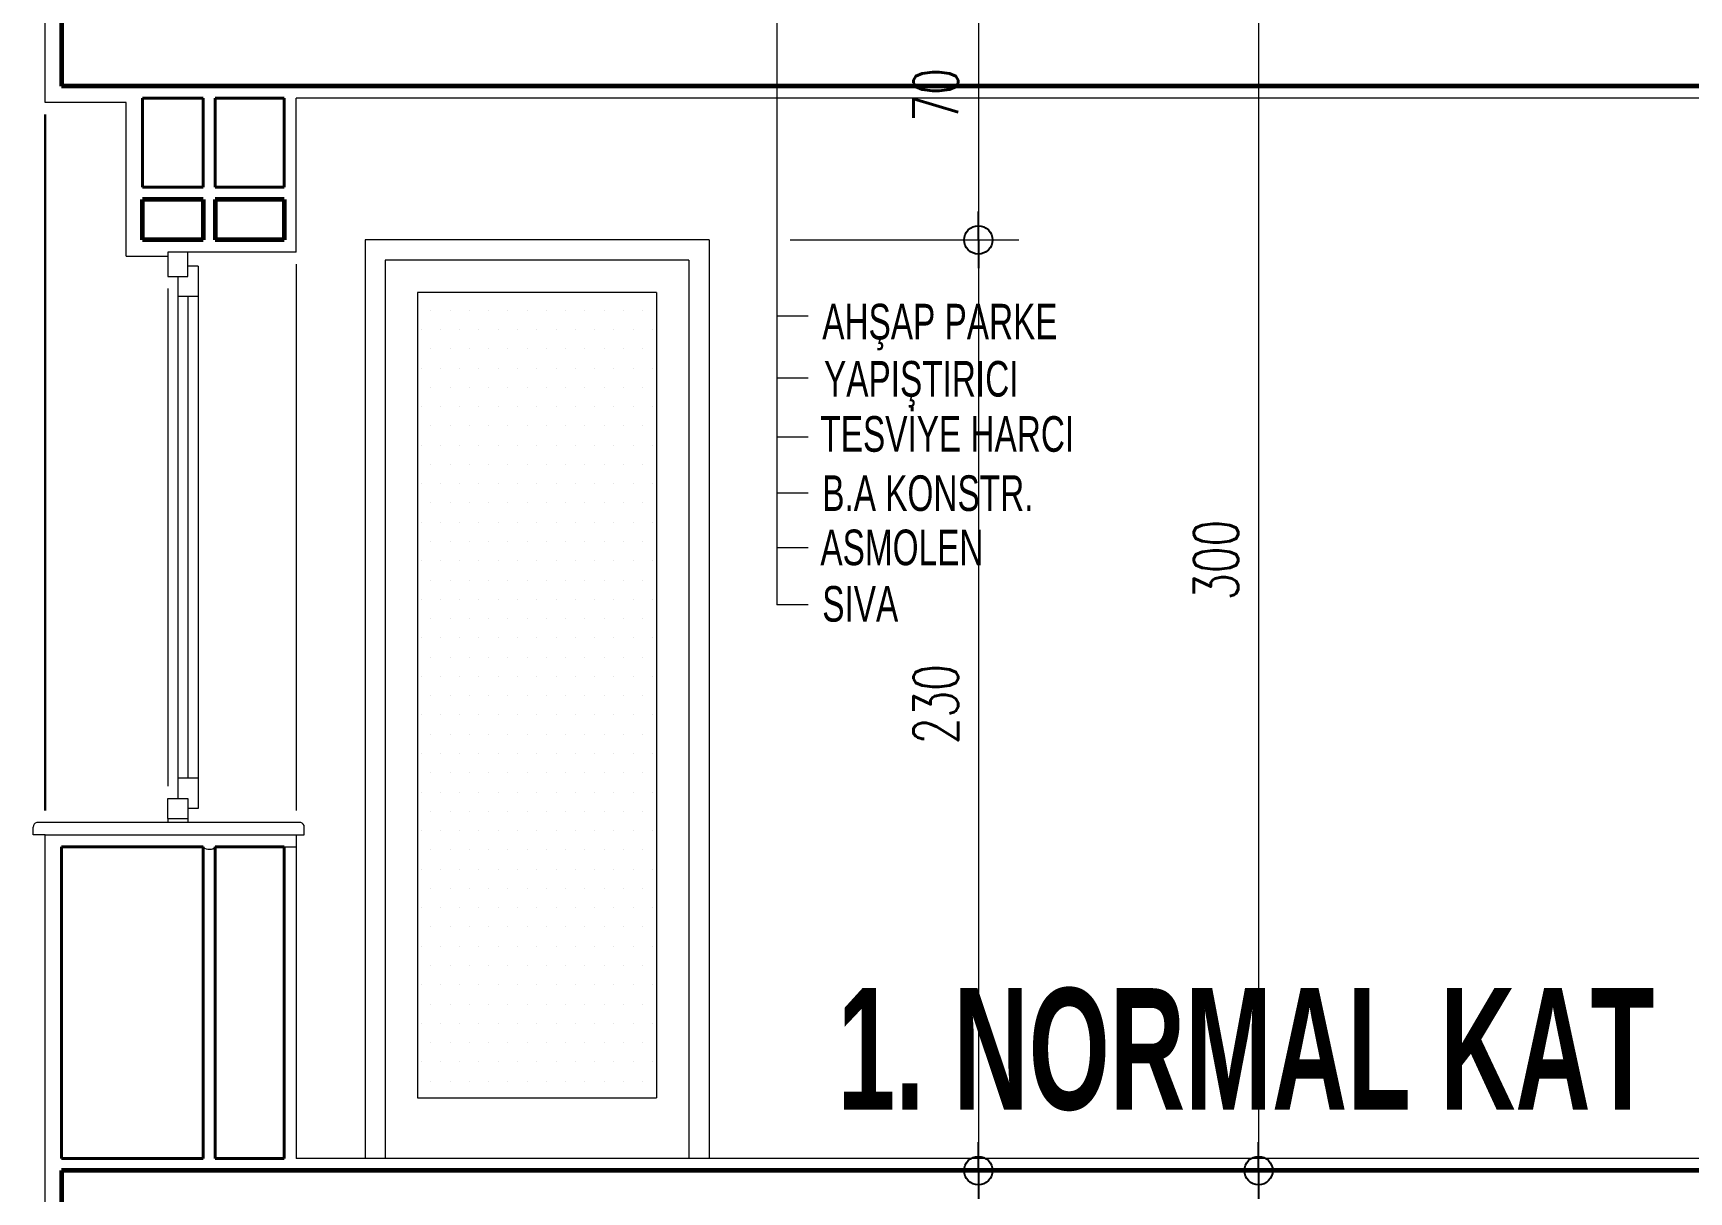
# Model space of a CAD drawing. Header units: millimetres. Extents: x 2016.56 to 2021.8, y 13721.83 to 13722.48.
# Drawn here: x 2018.8782 to 2018.96, y 13722.0439 to 13722.1012 of the extents above; entities that cross this region are included whole.
import ezdxf

# ---------------------------------------------------------------- set-up
doc = ezdxf.new("R2010")
doc.units = ezdxf.units.MM
doc.layers.get('0').update_dxf_attribs({"lineweight": 20})
for name, color, linetype, lineweight in [('0.3', 150, 'Continuous', 30), ('DH', 7, 'Continuous', 20), ('DIMV', 7, 'Continuous', 20), ('DUVAR', 4, 'Continuous', 40), ('kolon', 5, 'Continuous', 60), ('PENCERE', 3, 'Continuous', 13), ('SIVA', 7, 'Continuous', 20), ('TEXT', 7, 'Continuous', 20)]:
    doc.layers.add(name, color=color, linetype=linetype, lineweight=lineweight)
doc.styles.get("Standard").update_dxf_attribs({"font": 'txt.shx', "width": 0.7, "height": 11})
doc.styles.add('style1', font='swisscbo.ttf', dxfattribs={"width": 0.75, "height": 11})
doc.styles.add('style3', font='GOTHIC.TTF', dxfattribs={"width": 0.7, "height": 11})

msp = doc.modelspace()

# ---------------------------------------------------------------- linework, layer by layer
for p, q in [((2018.878771023997, 13722.09773762157), (2018.878771023997, 13722.12153762157)), ((2018.963971023997, 13722.09793762157), (2018.891171023997, 13722.09793762157)), ((2018.891171023997, 13722.09033762157), (2018.891171023997, 13722.09033762157)), ((2018.894571023998, 13722.09093762157), (2018.894571023998, 13722.04553762157)), ((2018.911571023997, 13722.09093762157), (2018.894571023998, 13722.09093762157)), ((2018.911571023997, 13722.09093762157), (2018.911571023997, 13722.04553762157)), ((2018.895571023997, 13722.08993762157), (2018.895571023997, 13722.04553762157)), ((2018.910571023997, 13722.08993762157), (2018.895571023997, 13722.08993762157)), ((2018.910571023997, 13722.08993762157), (2018.910571023997, 13722.04553762157)), ((2018.908971023998, 13722.08833762157), (2018.897171023998, 13722.08833762157)), ((2018.897171023998, 13722.08833762157), (2018.897171023998, 13722.04853762157)), ((2018.908971023998, 13722.08833762157), (2018.908971023998, 13722.04853762157)), ((2018.897820029615, 13722.08746182514), (2018.897820029615, 13722.08746182514)), ((2018.898772529615, 13722.08746182514), (2018.898772529615, 13722.08746182514)), ((2018.899725029615, 13722.08746182514), (2018.899725029615, 13722.08746182514)), ((2018.900677529615, 13722.08746182514), (2018.900677529615, 13722.08746182514)), ((2018.901630029615, 13722.08746182514), (2018.901630029615, 13722.08746182514)), ((2018.902582529615, 13722.08746182514), (2018.902582529615, 13722.08746182514)), ((2018.903535029615, 13722.08746182514), (2018.903535029615, 13722.08746182514)), ((2018.904487529615, 13722.08746182514), (2018.904487529615, 13722.08746182514)), ((2018.905440029615, 13722.08746182514), (2018.905440029615, 13722.08746182514)), ((2018.906392529615, 13722.08746182514), (2018.906392529615, 13722.08746182514)), ((2018.907345029615, 13722.08746182514), (2018.907345029615, 13722.08746182514)), ((2018.908297529615, 13722.08746182514), (2018.908297529615, 13722.08746182514)), ((2018.897343779615, 13722.08650932514), (2018.897343779615, 13722.08650932514)), ((2018.898296279615, 13722.08650932514), (2018.898296279615, 13722.08650932514)), ((2018.899248779615, 13722.08650932514), (2018.899248779615, 13722.08650932514)), ((2018.900201279615, 13722.08650932514), (2018.900201279615, 13722.08650932514)), ((2018.901153779615, 13722.08650932514), (2018.901153779615, 13722.08650932514)), ((2018.902106279615, 13722.08650932514), (2018.902106279615, 13722.08650932514)), ((2018.903058779615, 13722.08650932514), (2018.903058779615, 13722.08650932514)), ((2018.904011279615, 13722.08650932514), (2018.904011279615, 13722.08650932514)), ((2018.904963779615, 13722.08650932514), (2018.904963779615, 13722.08650932514)), ((2018.905916279615, 13722.08650932514), (2018.905916279615, 13722.08650932514)), ((2018.906868779615, 13722.08650932514), (2018.906868779615, 13722.08650932514)), ((2018.907821279615, 13722.08650932514), (2018.907821279615, 13722.08650932514)), ((2018.908773779615, 13722.08650932514), (2018.908773779615, 13722.08650932514)), ((2018.897820029615, 13722.08555682514), (2018.897820029615, 13722.08555682514)), ((2018.898772529615, 13722.08555682514), (2018.898772529615, 13722.08555682514)), ((2018.899725029615, 13722.08555682514), (2018.899725029615, 13722.08555682514)), ((2018.900677529615, 13722.08555682514), (2018.900677529615, 13722.08555682514)), ((2018.901630029615, 13722.08555682514), (2018.901630029615, 13722.08555682514)), ((2018.902582529615, 13722.08555682514), (2018.902582529615, 13722.08555682514)), ((2018.903535029615, 13722.08555682514), (2018.903535029615, 13722.08555682514)), ((2018.904487529615, 13722.08555682514), (2018.904487529615, 13722.08555682514)), ((2018.905440029615, 13722.08555682514), (2018.905440029615, 13722.08555682514)), ((2018.906392529615, 13722.08555682514), (2018.906392529615, 13722.08555682514)), ((2018.907345029615, 13722.08555682514), (2018.907345029615, 13722.08555682514)), ((2018.908297529615, 13722.08555682514), (2018.908297529615, 13722.08555682514)), ((2018.897343779615, 13722.08460432514), (2018.897343779615, 13722.08460432514)), ((2018.898296279615, 13722.08460432514), (2018.898296279615, 13722.08460432514)), ((2018.899248779615, 13722.08460432514), (2018.899248779615, 13722.08460432514)), ((2018.900201279615, 13722.08460432514), (2018.900201279615, 13722.08460432514)), ((2018.901153779615, 13722.08460432514), (2018.901153779615, 13722.08460432514)), ((2018.902106279615, 13722.08460432514), (2018.902106279615, 13722.08460432514)), ((2018.903058779615, 13722.08460432514), (2018.903058779615, 13722.08460432514)), ((2018.904011279615, 13722.08460432514), (2018.904011279615, 13722.08460432514)), ((2018.904963779615, 13722.08460432514), (2018.904963779615, 13722.08460432514)), ((2018.905916279615, 13722.08460432514), (2018.905916279615, 13722.08460432514)), ((2018.906868779615, 13722.08460432514), (2018.906868779615, 13722.08460432514)), ((2018.907821279615, 13722.08460432514), (2018.907821279615, 13722.08460432514)), ((2018.908773779615, 13722.08460432514), (2018.908773779615, 13722.08460432514)), ((2018.897820029615, 13722.08365182514), (2018.897820029615, 13722.08365182514)), ((2018.898772529615, 13722.08365182514), (2018.898772529615, 13722.08365182514)), ((2018.899725029615, 13722.08365182514), (2018.899725029615, 13722.08365182514)), ((2018.900677529615, 13722.08365182514), (2018.900677529615, 13722.08365182514)), ((2018.901630029615, 13722.08365182514), (2018.901630029615, 13722.08365182514)), ((2018.902582529615, 13722.08365182514), (2018.902582529615, 13722.08365182514)), ((2018.903535029615, 13722.08365182514), (2018.903535029615, 13722.08365182514)), ((2018.904487529615, 13722.08365182514), (2018.904487529615, 13722.08365182514)), ((2018.905440029615, 13722.08365182514), (2018.905440029615, 13722.08365182514)), ((2018.906392529615, 13722.08365182514), (2018.906392529615, 13722.08365182514)), ((2018.907345029615, 13722.08365182514), (2018.907345029615, 13722.08365182514)), ((2018.908297529615, 13722.08365182514), (2018.908297529615, 13722.08365182514)), ((2018.897343779615, 13722.08269932514), (2018.897343779615, 13722.08269932514)), ((2018.898296279615, 13722.08269932514), (2018.898296279615, 13722.08269932514)), ((2018.899248779615, 13722.08269932514), (2018.899248779615, 13722.08269932514)), ((2018.900201279615, 13722.08269932514), (2018.900201279615, 13722.08269932514)), ((2018.901153779615, 13722.08269932514), (2018.901153779615, 13722.08269932514)), ((2018.902106279615, 13722.08269932514), (2018.902106279615, 13722.08269932514)), ((2018.903058779615, 13722.08269932514), (2018.903058779615, 13722.08269932514)), ((2018.904011279615, 13722.08269932514), (2018.904011279615, 13722.08269932514)), ((2018.904963779615, 13722.08269932514), (2018.904963779615, 13722.08269932514)), ((2018.905916279615, 13722.08269932514), (2018.905916279615, 13722.08269932514)), ((2018.906868779615, 13722.08269932514), (2018.906868779615, 13722.08269932514)), ((2018.907821279615, 13722.08269932514), (2018.907821279615, 13722.08269932514)), ((2018.908773779615, 13722.08269932514), (2018.908773779615, 13722.08269932514)), ((2018.897820029615, 13722.08174682514), (2018.897820029615, 13722.08174682514)), ((2018.898772529615, 13722.08174682514), (2018.898772529615, 13722.08174682514)), ((2018.899725029615, 13722.08174682514), (2018.899725029615, 13722.08174682514)), ((2018.900677529615, 13722.08174682514), (2018.900677529615, 13722.08174682514)), ((2018.901630029615, 13722.08174682514), (2018.901630029615, 13722.08174682514)), ((2018.902582529615, 13722.08174682514), (2018.902582529615, 13722.08174682514)), ((2018.903535029615, 13722.08174682514), (2018.903535029615, 13722.08174682514)), ((2018.904487529615, 13722.08174682514), (2018.904487529615, 13722.08174682514)), ((2018.905440029615, 13722.08174682514), (2018.905440029615, 13722.08174682514)), ((2018.906392529615, 13722.08174682514), (2018.906392529615, 13722.08174682514)), ((2018.907345029615, 13722.08174682514), (2018.907345029615, 13722.08174682514)), ((2018.908297529615, 13722.08174682514), (2018.908297529615, 13722.08174682514)), ((2018.897343779615, 13722.08079432514), (2018.897343779615, 13722.08079432514)), ((2018.898296279615, 13722.08079432514), (2018.898296279615, 13722.08079432514)), ((2018.899248779615, 13722.08079432514), (2018.899248779615, 13722.08079432514)), ((2018.900201279615, 13722.08079432514), (2018.900201279615, 13722.08079432514)), ((2018.901153779615, 13722.08079432514), (2018.901153779615, 13722.08079432514)), ((2018.902106279615, 13722.08079432514), (2018.902106279615, 13722.08079432514)), ((2018.903058779615, 13722.08079432514), (2018.903058779615, 13722.08079432514)), ((2018.904011279615, 13722.08079432514), (2018.904011279615, 13722.08079432514)), ((2018.904963779615, 13722.08079432514), (2018.904963779615, 13722.08079432514)), ((2018.905916279615, 13722.08079432514), (2018.905916279615, 13722.08079432514)), ((2018.906868779615, 13722.08079432514), (2018.906868779615, 13722.08079432514)), ((2018.907821279615, 13722.08079432514), (2018.907821279615, 13722.08079432514)), ((2018.908773779615, 13722.08079432514), (2018.908773779615, 13722.08079432514)), ((2018.897820029615, 13722.07984182514), (2018.897820029615, 13722.07984182514)), ((2018.898772529615, 13722.07984182514), (2018.898772529615, 13722.07984182514)), ((2018.899725029615, 13722.07984182514), (2018.899725029615, 13722.07984182514)), ((2018.900677529615, 13722.07984182514), (2018.900677529615, 13722.07984182514)), ((2018.901630029615, 13722.07984182514), (2018.901630029615, 13722.07984182514)), ((2018.902582529615, 13722.07984182514), (2018.902582529615, 13722.07984182514)), ((2018.903535029615, 13722.07984182514), (2018.903535029615, 13722.07984182514)), ((2018.904487529615, 13722.07984182514), (2018.904487529615, 13722.07984182514)), ((2018.905440029615, 13722.07984182514), (2018.905440029615, 13722.07984182514)), ((2018.906392529615, 13722.07984182514), (2018.906392529615, 13722.07984182514)), ((2018.907345029615, 13722.07984182514), (2018.907345029615, 13722.07984182514)), ((2018.908297529615, 13722.07984182514), (2018.908297529615, 13722.07984182514)), ((2018.897343779615, 13722.07888932514), (2018.897343779615, 13722.07888932514)), ((2018.898296279615, 13722.07888932514), (2018.898296279615, 13722.07888932514)), ((2018.899248779615, 13722.07888932514), (2018.899248779615, 13722.07888932514)), ((2018.900201279615, 13722.07888932514), (2018.900201279615, 13722.07888932514)), ((2018.901153779615, 13722.07888932514), (2018.901153779615, 13722.07888932514)), ((2018.902106279615, 13722.07888932514), (2018.902106279615, 13722.07888932514)), ((2018.903058779615, 13722.07888932514), (2018.903058779615, 13722.07888932514)), ((2018.904011279615, 13722.07888932514), (2018.904011279615, 13722.07888932514)), ((2018.904963779615, 13722.07888932514), (2018.904963779615, 13722.07888932514)), ((2018.905916279615, 13722.07888932514), (2018.905916279615, 13722.07888932514)), ((2018.906868779615, 13722.07888932514), (2018.906868779615, 13722.07888932514)), ((2018.907821279615, 13722.07888932514), (2018.907821279615, 13722.07888932514)), ((2018.908773779615, 13722.07888932514), (2018.908773779615, 13722.07888932514)), ((2018.897820029615, 13722.07793682514), (2018.897820029615, 13722.07793682514)), ((2018.898772529615, 13722.07793682514), (2018.898772529615, 13722.07793682514)), ((2018.899725029615, 13722.07793682514), (2018.899725029615, 13722.07793682514)), ((2018.900677529615, 13722.07793682514), (2018.900677529615, 13722.07793682514)), ((2018.901630029615, 13722.07793682514), (2018.901630029615, 13722.07793682514)), ((2018.902582529615, 13722.07793682514), (2018.902582529615, 13722.07793682514)), ((2018.903535029615, 13722.07793682514), (2018.903535029615, 13722.07793682514)), ((2018.904487529615, 13722.07793682514), (2018.904487529615, 13722.07793682514)), ((2018.905440029615, 13722.07793682514), (2018.905440029615, 13722.07793682514)), ((2018.906392529615, 13722.07793682514), (2018.906392529615, 13722.07793682514)), ((2018.907345029615, 13722.07793682514), (2018.907345029615, 13722.07793682514)), ((2018.908297529615, 13722.07793682514), (2018.908297529615, 13722.07793682514)), ((2018.897343779615, 13722.07698432514), (2018.897343779615, 13722.07698432514)), ((2018.898296279615, 13722.07698432514), (2018.898296279615, 13722.07698432514)), ((2018.899248779615, 13722.07698432514), (2018.899248779615, 13722.07698432514)), ((2018.900201279615, 13722.07698432514), (2018.900201279615, 13722.07698432514)), ((2018.901153779615, 13722.07698432514), (2018.901153779615, 13722.07698432514)), ((2018.902106279615, 13722.07698432514), (2018.902106279615, 13722.07698432514)), ((2018.903058779615, 13722.07698432514), (2018.903058779615, 13722.07698432514)), ((2018.904011279615, 13722.07698432514), (2018.904011279615, 13722.07698432514)), ((2018.904963779615, 13722.07698432514), (2018.904963779615, 13722.07698432514)), ((2018.905916279615, 13722.07698432514), (2018.905916279615, 13722.07698432514)), ((2018.906868779615, 13722.07698432514), (2018.906868779615, 13722.07698432514)), ((2018.907821279615, 13722.07698432514), (2018.907821279615, 13722.07698432514)), ((2018.908773779615, 13722.07698432514), (2018.908773779615, 13722.07698432514)), ((2018.897820029615, 13722.07603182514), (2018.897820029615, 13722.07603182514)), ((2018.898772529615, 13722.07603182514), (2018.898772529615, 13722.07603182514)), ((2018.899725029615, 13722.07603182514), (2018.899725029615, 13722.07603182514)), ((2018.900677529615, 13722.07603182514), (2018.900677529615, 13722.07603182514)), ((2018.901630029615, 13722.07603182514), (2018.901630029615, 13722.07603182514)), ((2018.902582529615, 13722.07603182514), (2018.902582529615, 13722.07603182514)), ((2018.903535029615, 13722.07603182514), (2018.903535029615, 13722.07603182514)), ((2018.904487529615, 13722.07603182514), (2018.904487529615, 13722.07603182514)), ((2018.905440029615, 13722.07603182514), (2018.905440029615, 13722.07603182514)), ((2018.906392529615, 13722.07603182514), (2018.906392529615, 13722.07603182514)), ((2018.907345029615, 13722.07603182514), (2018.907345029615, 13722.07603182514)), ((2018.908297529615, 13722.07603182514), (2018.908297529615, 13722.07603182514)), ((2018.897343779615, 13722.07507932514), (2018.897343779615, 13722.07507932514)), ((2018.898296279615, 13722.07507932514), (2018.898296279615, 13722.07507932514)), ((2018.899248779615, 13722.07507932514), (2018.899248779615, 13722.07507932514)), ((2018.900201279615, 13722.07507932514), (2018.900201279615, 13722.07507932514)), ((2018.901153779615, 13722.07507932514), (2018.901153779615, 13722.07507932514)), ((2018.902106279615, 13722.07507932514), (2018.902106279615, 13722.07507932514)), ((2018.903058779615, 13722.07507932514), (2018.903058779615, 13722.07507932514)), ((2018.904011279615, 13722.07507932514), (2018.904011279615, 13722.07507932514)), ((2018.904963779615, 13722.07507932514), (2018.904963779615, 13722.07507932514)), ((2018.905916279615, 13722.07507932514), (2018.905916279615, 13722.07507932514)), ((2018.906868779615, 13722.07507932514), (2018.906868779615, 13722.07507932514)), ((2018.907821279615, 13722.07507932514), (2018.907821279615, 13722.07507932514)), ((2018.908773779615, 13722.07507932514), (2018.908773779615, 13722.07507932514)), ((2018.897820029615, 13722.07412682514), (2018.897820029615, 13722.07412682514)), ((2018.898772529615, 13722.07412682514), (2018.898772529615, 13722.07412682514)), ((2018.899725029615, 13722.07412682514), (2018.899725029615, 13722.07412682514)), ((2018.900677529615, 13722.07412682514), (2018.900677529615, 13722.07412682514)), ((2018.901630029615, 13722.07412682514), (2018.901630029615, 13722.07412682514)), ((2018.902582529615, 13722.07412682514), (2018.902582529615, 13722.07412682514)), ((2018.903535029615, 13722.07412682514), (2018.903535029615, 13722.07412682514)), ((2018.904487529615, 13722.07412682514), (2018.904487529615, 13722.07412682514)), ((2018.905440029615, 13722.07412682514), (2018.905440029615, 13722.07412682514)), ((2018.906392529615, 13722.07412682514), (2018.906392529615, 13722.07412682514)), ((2018.907345029615, 13722.07412682514), (2018.907345029615, 13722.07412682514)), ((2018.908297529615, 13722.07412682514), (2018.908297529615, 13722.07412682514)), ((2018.897343779615, 13722.07317432514), (2018.897343779615, 13722.07317432514)), ((2018.898296279615, 13722.07317432514), (2018.898296279615, 13722.07317432514)), ((2018.899248779615, 13722.07317432514), (2018.899248779615, 13722.07317432514)), ((2018.900201279615, 13722.07317432514), (2018.900201279615, 13722.07317432514)), ((2018.901153779615, 13722.07317432514), (2018.901153779615, 13722.07317432514)), ((2018.902106279615, 13722.07317432514), (2018.902106279615, 13722.07317432514)), ((2018.903058779615, 13722.07317432514), (2018.903058779615, 13722.07317432514)), ((2018.904011279615, 13722.07317432514), (2018.904011279615, 13722.07317432514)), ((2018.904963779615, 13722.07317432514), (2018.904963779615, 13722.07317432514)), ((2018.905916279615, 13722.07317432514), (2018.905916279615, 13722.07317432514)), ((2018.906868779615, 13722.07317432514), (2018.906868779615, 13722.07317432514)), ((2018.907821279615, 13722.07317432514), (2018.907821279615, 13722.07317432514)), ((2018.908773779615, 13722.07317432514), (2018.908773779615, 13722.07317432514)), ((2018.897820029615, 13722.07222182514), (2018.897820029615, 13722.07222182514)), ((2018.898772529615, 13722.07222182514), (2018.898772529615, 13722.07222182514)), ((2018.899725029615, 13722.07222182514), (2018.899725029615, 13722.07222182514)), ((2018.900677529615, 13722.07222182514), (2018.900677529615, 13722.07222182514)), ((2018.901630029615, 13722.07222182514), (2018.901630029615, 13722.07222182514)), ((2018.902582529615, 13722.07222182514), (2018.902582529615, 13722.07222182514)), ((2018.903535029615, 13722.07222182514), (2018.903535029615, 13722.07222182514)), ((2018.904487529615, 13722.07222182514), (2018.904487529615, 13722.07222182514)), ((2018.905440029615, 13722.07222182514), (2018.905440029615, 13722.07222182514)), ((2018.906392529615, 13722.07222182514), (2018.906392529615, 13722.07222182514)), ((2018.907345029615, 13722.07222182514), (2018.907345029615, 13722.07222182514)), ((2018.908297529615, 13722.07222182514), (2018.908297529615, 13722.07222182514)), ((2018.897343779615, 13722.07126932514), (2018.897343779615, 13722.07126932514)), ((2018.898296279615, 13722.07126932514), (2018.898296279615, 13722.07126932514)), ((2018.899248779615, 13722.07126932514), (2018.899248779615, 13722.07126932514)), ((2018.900201279615, 13722.07126932514), (2018.900201279615, 13722.07126932514)), ((2018.901153779615, 13722.07126932514), (2018.901153779615, 13722.07126932514)), ((2018.902106279615, 13722.07126932514), (2018.902106279615, 13722.07126932514)), ((2018.903058779615, 13722.07126932514), (2018.903058779615, 13722.07126932514)), ((2018.904011279615, 13722.07126932514), (2018.904011279615, 13722.07126932514)), ((2018.904963779615, 13722.07126932514), (2018.904963779615, 13722.07126932514)), ((2018.905916279615, 13722.07126932514), (2018.905916279615, 13722.07126932514)), ((2018.906868779615, 13722.07126932514), (2018.906868779615, 13722.07126932514)), ((2018.907821279615, 13722.07126932514), (2018.907821279615, 13722.07126932514)), ((2018.908773779615, 13722.07126932514), (2018.908773779615, 13722.07126932514)), ((2018.897820029615, 13722.07031682514), (2018.897820029615, 13722.07031682514)), ((2018.898772529615, 13722.07031682514), (2018.898772529615, 13722.07031682514)), ((2018.899725029615, 13722.07031682514), (2018.899725029615, 13722.07031682514)), ((2018.900677529615, 13722.07031682514), (2018.900677529615, 13722.07031682514)), ((2018.901630029615, 13722.07031682514), (2018.901630029615, 13722.07031682514)), ((2018.902582529615, 13722.07031682514), (2018.902582529615, 13722.07031682514)), ((2018.903535029615, 13722.07031682514), (2018.903535029615, 13722.07031682514)), ((2018.904487529615, 13722.07031682514), (2018.904487529615, 13722.07031682514)), ((2018.905440029615, 13722.07031682514), (2018.905440029615, 13722.07031682514)), ((2018.906392529615, 13722.07031682514), (2018.906392529615, 13722.07031682514)), ((2018.907345029615, 13722.07031682514), (2018.907345029615, 13722.07031682514)), ((2018.908297529615, 13722.07031682514), (2018.908297529615, 13722.07031682514)), ((2018.897343779615, 13722.06936432514), (2018.897343779615, 13722.06936432514)), ((2018.898296279615, 13722.06936432514), (2018.898296279615, 13722.06936432514)), ((2018.899248779615, 13722.06936432514), (2018.899248779615, 13722.06936432514)), ((2018.900201279615, 13722.06936432514), (2018.900201279615, 13722.06936432514)), ((2018.901153779615, 13722.06936432514), (2018.901153779615, 13722.06936432514)), ((2018.902106279615, 13722.06936432514), (2018.902106279615, 13722.06936432514)), ((2018.903058779615, 13722.06936432514), (2018.903058779615, 13722.06936432514)), ((2018.904011279615, 13722.06936432514), (2018.904011279615, 13722.06936432514)), ((2018.904963779615, 13722.06936432514), (2018.904963779615, 13722.06936432514)), ((2018.905916279615, 13722.06936432514), (2018.905916279615, 13722.06936432514)), ((2018.906868779615, 13722.06936432514), (2018.906868779615, 13722.06936432514)), ((2018.907821279615, 13722.06936432514), (2018.907821279615, 13722.06936432514)), ((2018.908773779615, 13722.06936432514), (2018.908773779615, 13722.06936432514)), ((2018.897820029615, 13722.06841182514), (2018.897820029615, 13722.06841182514)), ((2018.898772529615, 13722.06841182514), (2018.898772529615, 13722.06841182514)), ((2018.899725029615, 13722.06841182514), (2018.899725029615, 13722.06841182514)), ((2018.900677529615, 13722.06841182514), (2018.900677529615, 13722.06841182514)), ((2018.901630029615, 13722.06841182514), (2018.901630029615, 13722.06841182514)), ((2018.902582529615, 13722.06841182514), (2018.902582529615, 13722.06841182514)), ((2018.903535029615, 13722.06841182514), (2018.903535029615, 13722.06841182514)), ((2018.904487529615, 13722.06841182514), (2018.904487529615, 13722.06841182514)), ((2018.905440029615, 13722.06841182514), (2018.905440029615, 13722.06841182514)), ((2018.906392529615, 13722.06841182514), (2018.906392529615, 13722.06841182514)), ((2018.907345029615, 13722.06841182514), (2018.907345029615, 13722.06841182514)), ((2018.908297529615, 13722.06841182514), (2018.908297529615, 13722.06841182514)), ((2018.897343779615, 13722.06745932514), (2018.897343779615, 13722.06745932514)), ((2018.898296279615, 13722.06745932514), (2018.898296279615, 13722.06745932514)), ((2018.899248779615, 13722.06745932514), (2018.899248779615, 13722.06745932514)), ((2018.900201279615, 13722.06745932514), (2018.900201279615, 13722.06745932514)), ((2018.901153779615, 13722.06745932514), (2018.901153779615, 13722.06745932514)), ((2018.902106279615, 13722.06745932514), (2018.902106279615, 13722.06745932514)), ((2018.903058779615, 13722.06745932514), (2018.903058779615, 13722.06745932514)), ((2018.904011279615, 13722.06745932514), (2018.904011279615, 13722.06745932514)), ((2018.904963779615, 13722.06745932514), (2018.904963779615, 13722.06745932514)), ((2018.905916279615, 13722.06745932514), (2018.905916279615, 13722.06745932514)), ((2018.906868779615, 13722.06745932514), (2018.906868779615, 13722.06745932514)), ((2018.907821279615, 13722.06745932514), (2018.907821279615, 13722.06745932514)), ((2018.908773779615, 13722.06745932514), (2018.908773779615, 13722.06745932514)), ((2018.897820029615, 13722.06650682514), (2018.897820029615, 13722.06650682514)), ((2018.898772529615, 13722.06650682514), (2018.898772529615, 13722.06650682514)), ((2018.899725029615, 13722.06650682514), (2018.899725029615, 13722.06650682514)), ((2018.900677529615, 13722.06650682514), (2018.900677529615, 13722.06650682514)), ((2018.901630029615, 13722.06650682514), (2018.901630029615, 13722.06650682514)), ((2018.902582529615, 13722.06650682514), (2018.902582529615, 13722.06650682514)), ((2018.903535029615, 13722.06650682514), (2018.903535029615, 13722.06650682514)), ((2018.904487529615, 13722.06650682514), (2018.904487529615, 13722.06650682514)), ((2018.905440029615, 13722.06650682514), (2018.905440029615, 13722.06650682514)), ((2018.906392529615, 13722.06650682514), (2018.906392529615, 13722.06650682514)), ((2018.907345029615, 13722.06650682514), (2018.907345029615, 13722.06650682514)), ((2018.908297529615, 13722.06650682514), (2018.908297529615, 13722.06650682514)), ((2018.897343779615, 13722.06555432514), (2018.897343779615, 13722.06555432514)), ((2018.898296279615, 13722.06555432514), (2018.898296279615, 13722.06555432514)), ((2018.899248779615, 13722.06555432514), (2018.899248779615, 13722.06555432514)), ((2018.900201279615, 13722.06555432514), (2018.900201279615, 13722.06555432514)), ((2018.901153779615, 13722.06555432514), (2018.901153779615, 13722.06555432514)), ((2018.902106279615, 13722.06555432514), (2018.902106279615, 13722.06555432514)), ((2018.903058779615, 13722.06555432514), (2018.903058779615, 13722.06555432514)), ((2018.904011279615, 13722.06555432514), (2018.904011279615, 13722.06555432514)), ((2018.904963779615, 13722.06555432514), (2018.904963779615, 13722.06555432514)), ((2018.905916279615, 13722.06555432514), (2018.905916279615, 13722.06555432514)), ((2018.906868779615, 13722.06555432514), (2018.906868779615, 13722.06555432514)), ((2018.907821279615, 13722.06555432514), (2018.907821279615, 13722.06555432514)), ((2018.908773779615, 13722.06555432514), (2018.908773779615, 13722.06555432514)), ((2018.897820029615, 13722.06460182514), (2018.897820029615, 13722.06460182514)), ((2018.898772529615, 13722.06460182514), (2018.898772529615, 13722.06460182514)), ((2018.899725029615, 13722.06460182514), (2018.899725029615, 13722.06460182514)), ((2018.900677529615, 13722.06460182514), (2018.900677529615, 13722.06460182514)), ((2018.901630029615, 13722.06460182514), (2018.901630029615, 13722.06460182514)), ((2018.902582529615, 13722.06460182514), (2018.902582529615, 13722.06460182514)), ((2018.903535029615, 13722.06460182514), (2018.903535029615, 13722.06460182514)), ((2018.904487529615, 13722.06460182514), (2018.904487529615, 13722.06460182514)), ((2018.905440029615, 13722.06460182514), (2018.905440029615, 13722.06460182514)), ((2018.906392529615, 13722.06460182514), (2018.906392529615, 13722.06460182514)), ((2018.907345029615, 13722.06460182514), (2018.907345029615, 13722.06460182514)), ((2018.908297529615, 13722.06460182514), (2018.908297529615, 13722.06460182514)), ((2018.897343779615, 13722.06364932514), (2018.897343779615, 13722.06364932514)), ((2018.898296279615, 13722.06364932514), (2018.898296279615, 13722.06364932514)), ((2018.899248779615, 13722.06364932514), (2018.899248779615, 13722.06364932514)), ((2018.900201279615, 13722.06364932514), (2018.900201279615, 13722.06364932514)), ((2018.901153779615, 13722.06364932514), (2018.901153779615, 13722.06364932514)), ((2018.902106279615, 13722.06364932514), (2018.902106279615, 13722.06364932514)), ((2018.903058779615, 13722.06364932514), (2018.903058779615, 13722.06364932514)), ((2018.904011279615, 13722.06364932514), (2018.904011279615, 13722.06364932514)), ((2018.904963779615, 13722.06364932514), (2018.904963779615, 13722.06364932514)), ((2018.905916279615, 13722.06364932514), (2018.905916279615, 13722.06364932514)), ((2018.906868779615, 13722.06364932514), (2018.906868779615, 13722.06364932514)), ((2018.907821279615, 13722.06364932514), (2018.907821279615, 13722.06364932514)), ((2018.908773779615, 13722.06364932514), (2018.908773779615, 13722.06364932514)), ((2018.897820029615, 13722.06269682514), (2018.897820029615, 13722.06269682514)), ((2018.898772529615, 13722.06269682514), (2018.898772529615, 13722.06269682514)), ((2018.899725029615, 13722.06269682514), (2018.899725029615, 13722.06269682514)), ((2018.900677529615, 13722.06269682514), (2018.900677529615, 13722.06269682514)), ((2018.901630029615, 13722.06269682514), (2018.901630029615, 13722.06269682514)), ((2018.902582529615, 13722.06269682514), (2018.902582529615, 13722.06269682514)), ((2018.903535029615, 13722.06269682514), (2018.903535029615, 13722.06269682514)), ((2018.904487529615, 13722.06269682514), (2018.904487529615, 13722.06269682514)), ((2018.905440029615, 13722.06269682514), (2018.905440029615, 13722.06269682514)), ((2018.906392529615, 13722.06269682514), (2018.906392529615, 13722.06269682514)), ((2018.907345029615, 13722.06269682514), (2018.907345029615, 13722.06269682514)), ((2018.908297529615, 13722.06269682514), (2018.908297529615, 13722.06269682514)), ((2018.878171023998, 13722.06153762157), (2018.878171023998, 13722.06191810461)), ((2018.891394074092, 13722.06213762157), (2018.878347973903, 13722.06213762157)), ((2018.891571023997, 13722.06153762157), (2018.891571023997, 13722.06191810461)), ((2018.897343779615, 13722.06174432514), (2018.897343779615, 13722.06174432514)), ((2018.898296279615, 13722.06174432514), (2018.898296279615, 13722.06174432514)), ((2018.899248779615, 13722.06174432514), (2018.899248779615, 13722.06174432514)), ((2018.900201279615, 13722.06174432514), (2018.900201279615, 13722.06174432514)), ((2018.901153779615, 13722.06174432514), (2018.901153779615, 13722.06174432514)), ((2018.902106279615, 13722.06174432514), (2018.902106279615, 13722.06174432514)), ((2018.903058779615, 13722.06174432514), (2018.903058779615, 13722.06174432514)), ((2018.904011279615, 13722.06174432514), (2018.904011279615, 13722.06174432514)), ((2018.904963779615, 13722.06174432514), (2018.904963779615, 13722.06174432514)), ((2018.905916279615, 13722.06174432514), (2018.905916279615, 13722.06174432514)), ((2018.906868779615, 13722.06174432514), (2018.906868779615, 13722.06174432514)), ((2018.907821279615, 13722.06174432514), (2018.907821279615, 13722.06174432514)), ((2018.908773779615, 13722.06174432514), (2018.908773779615, 13722.06174432514)), ((2018.878771023997, 13722.06153762157), (2018.878171023998, 13722.06153762157)), ((2018.878771023997, 13722.03773762157), (2018.878771023997, 13722.06153762157)), ((2018.878771023997, 13722.06153762157), (2018.890571023997, 13722.06153762157)), ((2018.890571023997, 13722.06093762157), (2018.891171023997, 13722.06093762157)), ((2018.891171023997, 13722.06153762157), (2018.891571023997, 13722.06153762157)), ((2018.897820029615, 13722.06079182514), (2018.897820029615, 13722.06079182514)), ((2018.898772529615, 13722.06079182514), (2018.898772529615, 13722.06079182514)), ((2018.899725029615, 13722.06079182514), (2018.899725029615, 13722.06079182514)), ((2018.900677529615, 13722.06079182514), (2018.900677529615, 13722.06079182514)), ((2018.901630029615, 13722.06079182514), (2018.901630029615, 13722.06079182514)), ((2018.902582529615, 13722.06079182514), (2018.902582529615, 13722.06079182514)), ((2018.903535029615, 13722.06079182514), (2018.903535029615, 13722.06079182514)), ((2018.904487529615, 13722.06079182514), (2018.904487529615, 13722.06079182514)), ((2018.905440029615, 13722.06079182514), (2018.905440029615, 13722.06079182514)), ((2018.906392529615, 13722.06079182514), (2018.906392529615, 13722.06079182514)), ((2018.907345029615, 13722.06079182514), (2018.907345029615, 13722.06079182514)), ((2018.908297529615, 13722.06079182514), (2018.908297529615, 13722.06079182514)), ((2018.897343779615, 13722.05983932514), (2018.897343779615, 13722.05983932514)), ((2018.898296279615, 13722.05983932514), (2018.898296279615, 13722.05983932514)), ((2018.899248779615, 13722.05983932514), (2018.899248779615, 13722.05983932514)), ((2018.900201279615, 13722.05983932514), (2018.900201279615, 13722.05983932514)), ((2018.901153779615, 13722.05983932514), (2018.901153779615, 13722.05983932514)), ((2018.902106279615, 13722.05983932514), (2018.902106279615, 13722.05983932514)), ((2018.903058779615, 13722.05983932514), (2018.903058779615, 13722.05983932514)), ((2018.904011279615, 13722.05983932514), (2018.904011279615, 13722.05983932514)), ((2018.904963779615, 13722.05983932514), (2018.904963779615, 13722.05983932514)), ((2018.905916279615, 13722.05983932514), (2018.905916279615, 13722.05983932514)), ((2018.906868779615, 13722.05983932514), (2018.906868779615, 13722.05983932514)), ((2018.907821279615, 13722.05983932514), (2018.907821279615, 13722.05983932514)), ((2018.908773779615, 13722.05983932514), (2018.908773779615, 13722.05983932514)), ((2018.897820029615, 13722.05888682514), (2018.897820029615, 13722.05888682514)), ((2018.898772529615, 13722.05888682514), (2018.898772529615, 13722.05888682514)), ((2018.899725029615, 13722.05888682514), (2018.899725029615, 13722.05888682514)), ((2018.900677529615, 13722.05888682514), (2018.900677529615, 13722.05888682514)), ((2018.901630029615, 13722.05888682514), (2018.901630029615, 13722.05888682514)), ((2018.902582529615, 13722.05888682514), (2018.902582529615, 13722.05888682514)), ((2018.903535029615, 13722.05888682514), (2018.903535029615, 13722.05888682514)), ((2018.904487529615, 13722.05888682514), (2018.904487529615, 13722.05888682514)), ((2018.905440029615, 13722.05888682514), (2018.905440029615, 13722.05888682514)), ((2018.906392529615, 13722.05888682514), (2018.906392529615, 13722.05888682514)), ((2018.907345029615, 13722.05888682514), (2018.907345029615, 13722.05888682514)), ((2018.908297529615, 13722.05888682514), (2018.908297529615, 13722.05888682514)), ((2018.897343779615, 13722.05793432514), (2018.897343779615, 13722.05793432514)), ((2018.898296279615, 13722.05793432514), (2018.898296279615, 13722.05793432514)), ((2018.899248779615, 13722.05793432514), (2018.899248779615, 13722.05793432514)), ((2018.900201279615, 13722.05793432514), (2018.900201279615, 13722.05793432514)), ((2018.901153779615, 13722.05793432514), (2018.901153779615, 13722.05793432514)), ((2018.902106279615, 13722.05793432514), (2018.902106279615, 13722.05793432514)), ((2018.903058779615, 13722.05793432514), (2018.903058779615, 13722.05793432514)), ((2018.904011279615, 13722.05793432514), (2018.904011279615, 13722.05793432514)), ((2018.904963779615, 13722.05793432514), (2018.904963779615, 13722.05793432514)), ((2018.905916279615, 13722.05793432514), (2018.905916279615, 13722.05793432514)), ((2018.906868779615, 13722.05793432514), (2018.906868779615, 13722.05793432514)), ((2018.907821279615, 13722.05793432514), (2018.907821279615, 13722.05793432514)), ((2018.908773779615, 13722.05793432514), (2018.908773779615, 13722.05793432514)), ((2018.897820029615, 13722.05698182514), (2018.897820029615, 13722.05698182514)), ((2018.898772529615, 13722.05698182514), (2018.898772529615, 13722.05698182514)), ((2018.899725029615, 13722.05698182514), (2018.899725029615, 13722.05698182514)), ((2018.900677529615, 13722.05698182514), (2018.900677529615, 13722.05698182514)), ((2018.901630029615, 13722.05698182514), (2018.901630029615, 13722.05698182514)), ((2018.902582529615, 13722.05698182514), (2018.902582529615, 13722.05698182514)), ((2018.903535029615, 13722.05698182514), (2018.903535029615, 13722.05698182514)), ((2018.904487529615, 13722.05698182514), (2018.904487529615, 13722.05698182514)), ((2018.905440029615, 13722.05698182514), (2018.905440029615, 13722.05698182514)), ((2018.906392529615, 13722.05698182514), (2018.906392529615, 13722.05698182514)), ((2018.907345029615, 13722.05698182514), (2018.907345029615, 13722.05698182514)), ((2018.908297529615, 13722.05698182514), (2018.908297529615, 13722.05698182514)), ((2018.897343779615, 13722.05602932514), (2018.897343779615, 13722.05602932514)), ((2018.898296279615, 13722.05602932514), (2018.898296279615, 13722.05602932514)), ((2018.899248779615, 13722.05602932514), (2018.899248779615, 13722.05602932514)), ((2018.900201279615, 13722.05602932514), (2018.900201279615, 13722.05602932514)), ((2018.901153779615, 13722.05602932514), (2018.901153779615, 13722.05602932514)), ((2018.902106279615, 13722.05602932514), (2018.902106279615, 13722.05602932514)), ((2018.903058779615, 13722.05602932514), (2018.903058779615, 13722.05602932514)), ((2018.904011279615, 13722.05602932514), (2018.904011279615, 13722.05602932514)), ((2018.904963779615, 13722.05602932514), (2018.904963779615, 13722.05602932514)), ((2018.905916279615, 13722.05602932514), (2018.905916279615, 13722.05602932514)), ((2018.906868779615, 13722.05602932514), (2018.906868779615, 13722.05602932514)), ((2018.907821279615, 13722.05602932514), (2018.907821279615, 13722.05602932514)), ((2018.908773779615, 13722.05602932514), (2018.908773779615, 13722.05602932514)), ((2018.897820029615, 13722.05507682514), (2018.897820029615, 13722.05507682514)), ((2018.898772529615, 13722.05507682514), (2018.898772529615, 13722.05507682514)), ((2018.899725029615, 13722.05507682514), (2018.899725029615, 13722.05507682514)), ((2018.900677529615, 13722.05507682514), (2018.900677529615, 13722.05507682514)), ((2018.901630029615, 13722.05507682514), (2018.901630029615, 13722.05507682514)), ((2018.902582529615, 13722.05507682514), (2018.902582529615, 13722.05507682514)), ((2018.903535029615, 13722.05507682514), (2018.903535029615, 13722.05507682514)), ((2018.904487529615, 13722.05507682514), (2018.904487529615, 13722.05507682514)), ((2018.905440029615, 13722.05507682514), (2018.905440029615, 13722.05507682514)), ((2018.906392529615, 13722.05507682514), (2018.906392529615, 13722.05507682514)), ((2018.907345029615, 13722.05507682514), (2018.907345029615, 13722.05507682514)), ((2018.908297529615, 13722.05507682514), (2018.908297529615, 13722.05507682514)), ((2018.897343779615, 13722.05412432514), (2018.897343779615, 13722.05412432514)), ((2018.898296279615, 13722.05412432514), (2018.898296279615, 13722.05412432514)), ((2018.899248779615, 13722.05412432514), (2018.899248779615, 13722.05412432514)), ((2018.900201279615, 13722.05412432514), (2018.900201279615, 13722.05412432514)), ((2018.901153779615, 13722.05412432514), (2018.901153779615, 13722.05412432514)), ((2018.902106279615, 13722.05412432514), (2018.902106279615, 13722.05412432514)), ((2018.903058779615, 13722.05412432514), (2018.903058779615, 13722.05412432514)), ((2018.904011279615, 13722.05412432514), (2018.904011279615, 13722.05412432514)), ((2018.904963779615, 13722.05412432514), (2018.904963779615, 13722.05412432514)), ((2018.905916279615, 13722.05412432514), (2018.905916279615, 13722.05412432514)), ((2018.906868779615, 13722.05412432514), (2018.906868779615, 13722.05412432514)), ((2018.907821279615, 13722.05412432514), (2018.907821279615, 13722.05412432514)), ((2018.908773779615, 13722.05412432514), (2018.908773779615, 13722.05412432514)), ((2018.897820029615, 13722.05317182514), (2018.897820029615, 13722.05317182514)), ((2018.898772529615, 13722.05317182514), (2018.898772529615, 13722.05317182514)), ((2018.899725029615, 13722.05317182514), (2018.899725029615, 13722.05317182514)), ((2018.900677529615, 13722.05317182514), (2018.900677529615, 13722.05317182514)), ((2018.901630029615, 13722.05317182514), (2018.901630029615, 13722.05317182514)), ((2018.902582529615, 13722.05317182514), (2018.902582529615, 13722.05317182514)), ((2018.903535029615, 13722.05317182514), (2018.903535029615, 13722.05317182514)), ((2018.904487529615, 13722.05317182514), (2018.904487529615, 13722.05317182514)), ((2018.905440029615, 13722.05317182514), (2018.905440029615, 13722.05317182514)), ((2018.906392529615, 13722.05317182514), (2018.906392529615, 13722.05317182514)), ((2018.907345029615, 13722.05317182514), (2018.907345029615, 13722.05317182514)), ((2018.908297529615, 13722.05317182514), (2018.908297529615, 13722.05317182514)), ((2018.897343779615, 13722.05221932514), (2018.897343779615, 13722.05221932514)), ((2018.898296279615, 13722.05221932514), (2018.898296279615, 13722.05221932514)), ((2018.899248779615, 13722.05221932514), (2018.899248779615, 13722.05221932514)), ((2018.900201279615, 13722.05221932514), (2018.900201279615, 13722.05221932514)), ((2018.901153779615, 13722.05221932514), (2018.901153779615, 13722.05221932514)), ((2018.902106279615, 13722.05221932514), (2018.902106279615, 13722.05221932514)), ((2018.903058779615, 13722.05221932514), (2018.903058779615, 13722.05221932514)), ((2018.904011279615, 13722.05221932514), (2018.904011279615, 13722.05221932514)), ((2018.904963779615, 13722.05221932514), (2018.904963779615, 13722.05221932514)), ((2018.905916279615, 13722.05221932514), (2018.905916279615, 13722.05221932514)), ((2018.906868779615, 13722.05221932514), (2018.906868779615, 13722.05221932514)), ((2018.907821279615, 13722.05221932514), (2018.907821279615, 13722.05221932514)), ((2018.908773779615, 13722.05221932514), (2018.908773779615, 13722.05221932514)), ((2018.897820029615, 13722.05126682514), (2018.897820029615, 13722.05126682514)), ((2018.898772529615, 13722.05126682514), (2018.898772529615, 13722.05126682514)), ((2018.899725029615, 13722.05126682514), (2018.899725029615, 13722.05126682514)), ((2018.900677529615, 13722.05126682514), (2018.900677529615, 13722.05126682514)), ((2018.901630029615, 13722.05126682514), (2018.901630029615, 13722.05126682514)), ((2018.902582529615, 13722.05126682514), (2018.902582529615, 13722.05126682514)), ((2018.903535029615, 13722.05126682514), (2018.903535029615, 13722.05126682514)), ((2018.904487529615, 13722.05126682514), (2018.904487529615, 13722.05126682514)), ((2018.905440029615, 13722.05126682514), (2018.905440029615, 13722.05126682514)), ((2018.906392529615, 13722.05126682514), (2018.906392529615, 13722.05126682514)), ((2018.907345029615, 13722.05126682514), (2018.907345029615, 13722.05126682514)), ((2018.908297529615, 13722.05126682514), (2018.908297529615, 13722.05126682514)), ((2018.897343779615, 13722.05031432514), (2018.897343779615, 13722.05031432514)), ((2018.898296279615, 13722.05031432514), (2018.898296279615, 13722.05031432514)), ((2018.899248779615, 13722.05031432514), (2018.899248779615, 13722.05031432514)), ((2018.900201279615, 13722.05031432514), (2018.900201279615, 13722.05031432514)), ((2018.901153779615, 13722.05031432514), (2018.901153779615, 13722.05031432514)), ((2018.902106279615, 13722.05031432514), (2018.902106279615, 13722.05031432514)), ((2018.903058779615, 13722.05031432514), (2018.903058779615, 13722.05031432514)), ((2018.904011279615, 13722.05031432514), (2018.904011279615, 13722.05031432514)), ((2018.904963779615, 13722.05031432514), (2018.904963779615, 13722.05031432514)), ((2018.905916279615, 13722.05031432514), (2018.905916279615, 13722.05031432514)), ((2018.906868779615, 13722.05031432514), (2018.906868779615, 13722.05031432514)), ((2018.907821279615, 13722.05031432514), (2018.907821279615, 13722.05031432514)), ((2018.908773779615, 13722.05031432514), (2018.908773779615, 13722.05031432514)), ((2018.897820029615, 13722.04936182514), (2018.897820029615, 13722.04936182514)), ((2018.898772529615, 13722.04936182514), (2018.898772529615, 13722.04936182514)), ((2018.899725029615, 13722.04936182514), (2018.899725029615, 13722.04936182514)), ((2018.900677529615, 13722.04936182514), (2018.900677529615, 13722.04936182514)), ((2018.901630029615, 13722.04936182514), (2018.901630029615, 13722.04936182514)), ((2018.902582529615, 13722.04936182514), (2018.902582529615, 13722.04936182514)), ((2018.903535029615, 13722.04936182514), (2018.903535029615, 13722.04936182514)), ((2018.904487529615, 13722.04936182514), (2018.904487529615, 13722.04936182514)), ((2018.905440029615, 13722.04936182514), (2018.905440029615, 13722.04936182514)), ((2018.906392529615, 13722.04936182514), (2018.906392529615, 13722.04936182514)), ((2018.907345029615, 13722.04936182514), (2018.907345029615, 13722.04936182514)), ((2018.908297529615, 13722.04936182514), (2018.908297529615, 13722.04936182514)), ((2018.897171023998, 13722.04853762157), (2018.908971023998, 13722.04853762157)), ((2018.993971023997, 13722.04553762157), (2018.891171023997, 13722.04553762157))]:
    msp.add_line(p, q)
at = {"ltscale": 0.5}
for p, q in [((2018.914918711556, 13722.10553762157), (2018.914918711556, 13722.07290505413)), ((2018.916466714512, 13722.08716815155), (2018.914918711556, 13722.08716815155)), ((2018.916466714512, 13722.08411211771), (2018.914918711556, 13722.08411211771)), ((2018.916466714512, 13722.08119758215), (2018.914918711556, 13722.08119758215)), ((2018.916466714512, 13722.07841477246), (2018.914918711556, 13722.07841477246)), ((2018.916466714512, 13722.07571860057), (2018.914918711556, 13722.07571860057)), ((2018.916466714512, 13722.07290505413), (2018.914918711556, 13722.07290505413))]:
    msp.add_line(p, q, dxfattribs=at)
at = {"color": 0, "lineweight": -2}
for p, q in [((2018.924877068454, 13722.09093762157), (2018.924877068454, 13722.09233762157)), ((2018.924877068454, 13722.09093762157), (2018.924877068454, 13722.08953762157)), ((2018.924877068454, 13722.04493762157), (2018.924877068454, 13722.04633762157)), ((2018.938723827435, 13722.04493762157), (2018.938723827435, 13722.04633762157)), ((2018.924877068454, 13722.04493762157), (2018.924877068454, 13722.04353762157)), ((2018.938723827435, 13722.04493762157), (2018.938723827435, 13722.04353762157))]:
    msp.add_line(p, q, dxfattribs=at)
for centre in [(2018.924877068454, 13722.09093762157), (2018.924877068454, 13722.09093762157), (2018.924877068454, 13722.04493762157), (2018.924877068454, 13722.04493762157), (2018.938723827435, 13722.04493762157), (2018.938723827435, 13722.04493762157)]:
    msp.add_circle(centre, 0.0007, dxfattribs=at)
for centre, radius, start, end in [((2018.878399475532, 13722.0619150297), 0.0002284722272378633, 103.0274275125239, 179.2288561153468), ((2018.891342572463, 13722.0619150297), 0.0002284722272378633, 0.7711438846532414, 76.9725724874761), ((2018.886843059139, 13722.0611994875), 0.000377593540704699, 223.9088191331327, 279.22095755766), ((2018.886932467233, 13722.06113512895), 0.0003097071086336625, 264.6454060527076, 320.3777548105484)]:
    msp.add_arc(centre, radius, start, end)
at = {"layer": '0.3'}
msp.add_line((2018.878771023997, 13722.06273762157), (2018.878771023997, 13722.09713762157), dxfattribs=at)
at = {"layer": 'DH'}
for p, q in [((2018.882771023998, 13722.09773762157), (2018.878771023997, 13722.09773762157)), ((2018.882771023998, 13722.09013762157), (2018.882771023998, 13722.09773762157))]:
    msp.add_line(p, q, dxfattribs=at)
at = {"layer": 'DIMV'}
for p, q in [((2018.924877068454, 13722.10353762157), (2018.924877068454, 13722.09233762157)), ((2018.938723827435, 13722.10353762157), (2018.938723827435, 13722.04633762157)), ((2018.924877068454, 13722.08953762157), (2018.924877068454, 13722.04633762157))]:
    msp.add_line(p, q, dxfattribs=at)
at = {"layer": 'DIMV', "lineweight": 20}
for p, q in [((2018.915571023997, 13722.09093762157), (2018.926877068454, 13722.09093762157)), ((2018.915571023997, 13722.09093762157), (2018.926877068454, 13722.09093762157)), ((2018.919842750764, 13722.04493762157), (2018.926877068454, 13722.04493762157)), ((2018.919842750764, 13722.04493762157), (2018.926877068454, 13722.04493762157)), ((2018.937539142162, 13722.04493762157), (2018.940723827435, 13722.04493762157)), ((2018.937539142162, 13722.04493762157), (2018.940723827435, 13722.04493762157))]:
    msp.add_line(p, q, dxfattribs=at)
at = {"layer": 'DUVAR'}
for p, q in [((2018.886571023997, 13722.09793762157), (2018.883571023998, 13722.09793762157)), ((2018.883571023998, 13722.09353762157), (2018.883571023998, 13722.09793762157)), ((2018.883571023998, 13722.09793762157), (2018.886571023997, 13722.09793762157)), ((2018.886571023997, 13722.09793762157), (2018.886571023997, 13722.09353762157)), ((2018.887171023998, 13722.09793762157), (2018.890571023997, 13722.09793762157)), ((2018.887171023998, 13722.09793762157), (2018.887171023998, 13722.09353762157)), ((2018.890571023997, 13722.09793762157), (2018.890571023997, 13722.09353762157)), ((2018.886571023997, 13722.09353762157), (2018.883571023998, 13722.09353762157)), ((2018.890571023997, 13722.09353762157), (2018.887171023998, 13722.09353762157)), ((2018.879571023997, 13722.06093762157), (2018.879571023997, 13722.04553762157)), ((2018.886571023997, 13722.06093762157), (2018.879571023997, 13722.06093762157)), ((2018.886571023997, 13722.06093762157), (2018.886571023997, 13722.04553762157)), ((2018.890571023997, 13722.06093762157), (2018.887171023998, 13722.06093762157)), ((2018.887171023998, 13722.06093762157), (2018.887171023998, 13722.06093762157)), ((2018.887171023998, 13722.06093762157), (2018.887171023998, 13722.04553762157)), ((2018.890571023997, 13722.06093762157), (2018.890571023997, 13722.04553762157)), ((2018.879571023997, 13722.04553762157), (2018.886571023997, 13722.04553762157)), ((2018.890571023997, 13722.04553762157), (2018.887171023998, 13722.04553762157))]:
    msp.add_line(p, q, dxfattribs=at)
at = {"layer": 'kolon'}
for p, q in [((2018.879571023997, 13722.10493762157), (2018.879571023997, 13722.09853762157)), ((2019.041571023997, 13722.09853762157), (2018.879571023997, 13722.09853762157)), ((2018.886571023997, 13722.09293762157), (2018.883571023998, 13722.09293762157)), ((2018.883571023998, 13722.09093762157), (2018.883571023998, 13722.09293762157)), ((2018.886571023997, 13722.09293762157), (2018.886571023997, 13722.09093762157)), ((2018.887171023998, 13722.09293762157), (2018.887171023998, 13722.09093762157)), ((2018.890571023997, 13722.09293762157), (2018.887171023998, 13722.09293762157)), ((2018.890571023997, 13722.09293762157), (2018.890571023997, 13722.09093762157)), ((2018.886571023997, 13722.09093762157), (2018.883571023998, 13722.09093762157)), ((2018.890571023997, 13722.09093762157), (2018.887171023998, 13722.09093762157)), ((2019.041571023997, 13722.04493762157), (2018.879571023997, 13722.04493762157)), ((2018.879571023997, 13722.04493762157), (2018.879571023997, 13722.03853762157))]:
    msp.add_line(p, q, dxfattribs=at)
at = {"layer": 'PENCERE'}
for p, q in [((2018.885823436404, 13722.09033762157), (2018.884823436403, 13722.09033762157)), ((2018.884823436403, 13722.09033762157), (2018.884823436403, 13722.09013762157)), ((2018.885823436404, 13722.09013762157), (2018.885823436404, 13722.09033762157)), ((2018.884823436403, 13722.09013762157), (2018.884823436403, 13722.08913762157)), ((2018.885823436404, 13722.08913762157), (2018.885823436404, 13722.09013762157)), ((2018.886323436403, 13722.08963762157), (2018.885823436404, 13722.08963762157)), ((2018.886323436403, 13722.08963762157), (2018.886323436403, 13722.06283762157)), ((2018.884823436403, 13722.08913762157), (2018.885823436404, 13722.08913762157)), ((2018.885323436403, 13722.08913762157), (2018.885323436403, 13722.06333762157)), ((2018.885323436403, 13722.08913762157), (2018.885323436403, 13722.06333762157)), ((2018.884823436403, 13722.08853762157), (2018.884823436403, 13722.06393762157)), ((2018.886323436403, 13722.08813762157), (2018.885323436403, 13722.08813762157)), ((2018.885823436404, 13722.08813762157), (2018.885823436404, 13722.06433762157)), ((2018.885823436404, 13722.08813762157), (2018.885823436404, 13722.06433762157)), ((2018.886323436403, 13722.06433762157), (2018.885323436403, 13722.06433762157)), ((2018.884823436403, 13722.06333762157), (2018.885823436404, 13722.06333762157)), ((2018.884823436403, 13722.06233762157), (2018.884823436403, 13722.06333762157)), ((2018.885823436404, 13722.06333762157), (2018.885823436404, 13722.06233762157)), ((2018.886323436403, 13722.06283762157), (2018.885823436404, 13722.06283762157)), ((2018.884823436403, 13722.06233762157), (2018.885023436404, 13722.06233762157)), ((2018.884823436403, 13722.06233762157), (2018.884823436403, 13722.06213762157)), ((2018.885023436404, 13722.06233762157), (2018.885823436404, 13722.06233762157)), ((2018.885823436404, 13722.06233762157), (2018.885823436404, 13722.06213762157))]:
    msp.add_line(p, q, dxfattribs=at)
at = {"layer": 'SIVA'}
for p, q in [((2018.891171023997, 13722.09033762157), (2018.891171023997, 13722.09793762157)), ((2018.891171023997, 13722.09033762157), (2018.885196442578, 13722.09033762157)), ((2018.882771023998, 13722.09013762157), (2018.884823436403, 13722.09013762157)), ((2018.891171023997, 13722.08973762157), (2018.891171023997, 13722.06273762157)), ((2018.878771023997, 13722.06153762157), (2018.878771023997, 13722.06153762157)), ((2018.889071023998, 13722.06153762157), (2018.891171023997, 13722.06153762157)), ((2018.891171023997, 13722.06153762157), (2018.891171023997, 13722.04553762157))]:
    msp.add_line(p, q, dxfattribs=at)

# ---------------------------------------------------------------- texts
at = {"layer": 'DIMV', "width": 0.7}
for s, p in [('70', (2018.923877068454, 13722.09678262157)), ('300', (2018.937723827435, 13722.0731409549)), ('230', (2018.923877068454, 13722.06601262157))]:
    msp.add_text(s, height=0.0022, rotation=90, dxfattribs=at).set_placement(p)
at = {"layer": 'TEXT'}
for s, height, style, width, p in [('AHŞAP PARKE', 0.00176, 'style3', 0.7, (2018.917164585815, 13722.08602049494)), ('YAPIŞTIRICI ', 0.00176, 'style3', 0.7, (2018.917251637716, 13722.08319394706)), ('TESVİYE HARCI', 0.00176, 'style3', 0.7, (2018.917071669292, 13722.08046884171)), ('B.A KONSTR.', 0.00176, 'style3', 0.7, (2018.917164585815, 13722.07754300208)), ('ASMOLEN', 0.00176, 'style3', 0.7, (2018.917071669292, 13722.07486139283)), ('SIVA', 0.00176, 'style3', 0.7, (2018.917164585815, 13722.07207143941)), ('1. NORMAL KAT', 0.006, 'style1', 0.75, (2018.917910815829, 13722.04795757507))]:
    msp.add_text(s, height=height, dxfattribs=dict(at, style=style, width=width)).set_placement(p)

doc.saveas('drawing.dxf')
